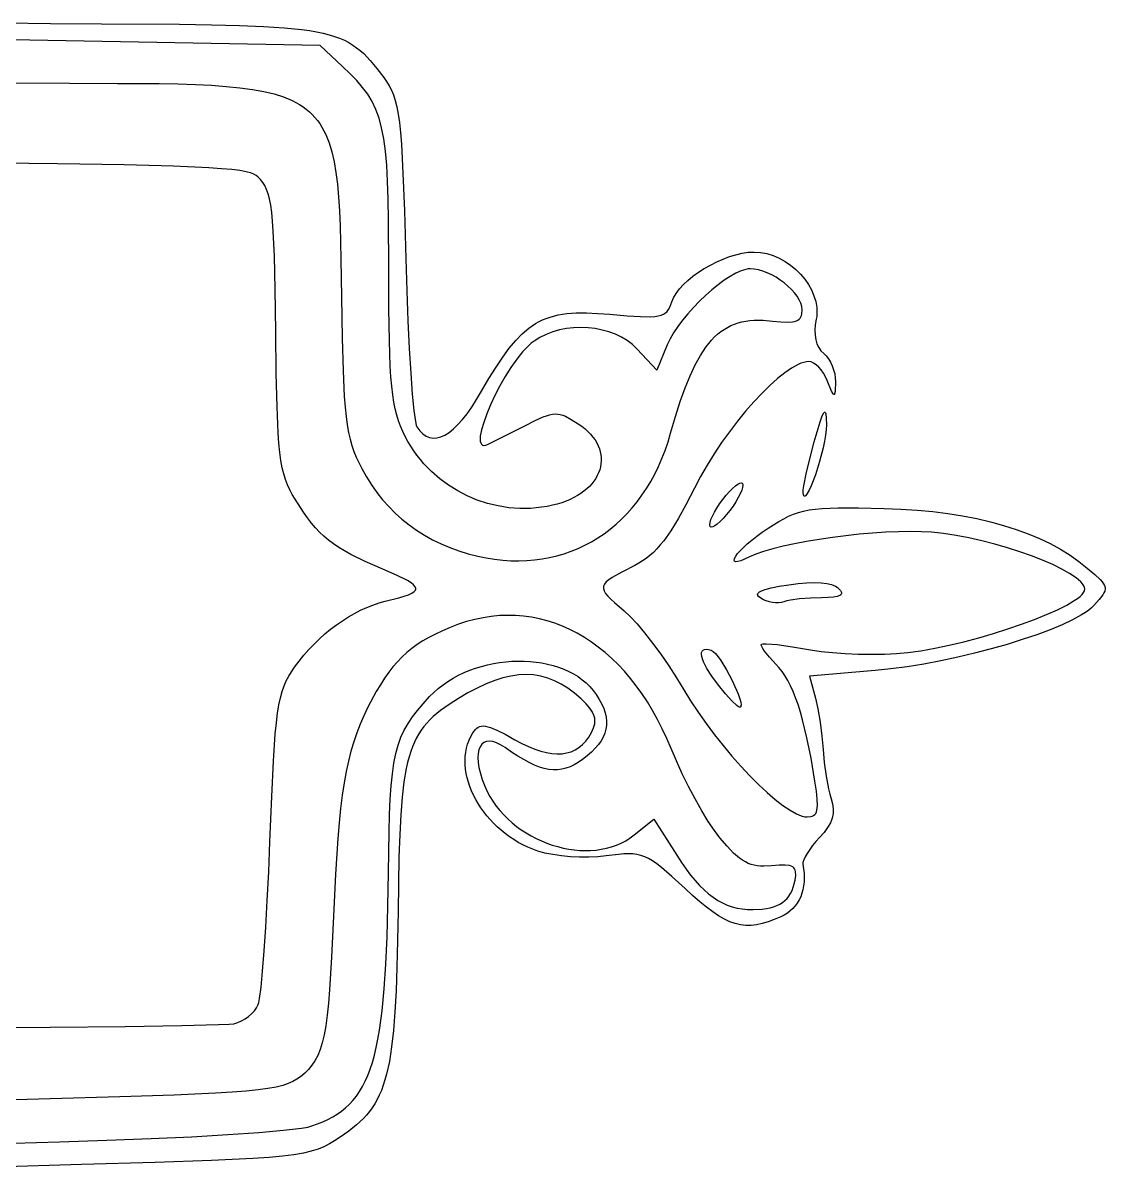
# Model space of a CAD drawing. Header units: millimetres. Extents: x 0 to 7.57, y 0 to 3.41.
# Drawn here: x 6.149 to 7.574, y 0.924 to 2.432 of the extents above; entities that cross this region are included whole.
import ezdxf

# ---------------------------------------------------------------- set-up
doc = ezdxf.new("R2010")
doc.units = ezdxf.units.MM
doc.header["$MEASUREMENT"] = 0

msp = doc.modelspace()

# ---------------------------------------------------------------- linework, layer by layer
at = {"flags": 128}
for points in [[(6.126132, 2.432116), (6.185174, 2.431308), (6.252368, 2.430873), (6.355199, 2.430288), (6.397369, 2.42972), (6.434033, 2.428844), (6.465683, 2.427565), (6.492815, 2.42579), (6.515921, 2.423423), (6.526119, 2.421989), (6.535495, 2.420373), (6.544111, 2.418561), (6.55203, 2.416543), (6.559312, 2.414307), (6.566019, 2.411841), (6.572213, 2.409133), (6.577956, 2.406172), (6.58331, 2.402946), (6.588335, 2.399443), (6.593094, 2.395651), (6.597649, 2.391559), (6.60639, 2.382426), (6.615054, 2.371951), (6.624132, 2.360039), (6.627906, 2.354733), (6.631274, 2.349333), (6.634266, 2.343584), (6.636914, 2.33723), (6.639249, 2.330019), (6.641302, 2.321693), (6.643103, 2.312), (6.644682, 2.300683), (6.646072, 2.287489), (6.647303, 2.272162), (6.649411, 2.234092), (6.651254, 2.184434), (6.653077, 2.12115), (6.654376, 2.07917), (6.655942, 2.039458), (6.657717, 2.002923), (6.659639, 1.970473), (6.66165, 1.943017), (6.66369, 1.921463), (6.665699, 1.906718), (6.666674, 1.902184), (6.667618, 1.899692), (6.671459, 1.894512), (6.675548, 1.89044), (6.679874, 1.887472), (6.684427, 1.885601), (6.689196, 1.884822), (6.694171, 1.885128), (6.699341, 1.886515), (6.704695, 1.888975), (6.710223, 1.892504), (6.715914, 1.897095), (6.721757, 1.902742), (6.727743, 1.90944), (6.733861, 1.917183), (6.740099, 1.925965), (6.746448, 1.93578), (6.752896, 1.946623), (6.762715, 1.963416), (6.771997, 1.978435), (6.780878, 1.99176), (6.789494, 2.003474), (6.797981, 2.013659), (6.806476, 2.022395), (6.815114, 2.029766), (6.819529, 2.032964), (6.824031, 2.035852), (6.828638, 2.038439), (6.833365, 2.040736), (6.83823, 2.042752), (6.84325, 2.044499), (6.853823, 2.047223), (6.86522, 2.04899), (6.877577, 2.049882), (6.891031, 2.04998), (6.905717, 2.049366), (6.921771, 2.048123), (6.944634, 2.04616), (6.962418, 2.045048), (6.975853, 2.04493), (6.981167, 2.04529), (6.985667, 2.045952), (6.989444, 2.046936), (6.992591, 2.04826), (6.995196, 2.049941), (6.997353, 2.051998), (6.999152, 2.054448), (7.000684, 2.057311), (7.003313, 2.064345), (7.005652, 2.069989), (7.009062, 2.075719), (7.013439, 2.081472), (7.018681, 2.087186), (7.024687, 2.092801), (7.031354, 2.098253), (7.03858, 2.10348), (7.046262, 2.108421), (7.0543, 2.113014), (7.062589, 2.117197), (7.071029, 2.120907), (7.079518, 2.124083), (7.087952, 2.126663), (7.09623, 2.128585), (7.10425, 2.129786), (7.11191, 2.130206), (7.120434, 2.129669), (7.128852, 2.128087), (7.13709, 2.12554), (7.145072, 2.12211), (7.152724, 2.117879), (7.15997, 2.112926), (7.166737, 2.107333), (7.172948, 2.101182), (7.17853, 2.094553), (7.183406, 2.087527), (7.187503, 2.080187), (7.190746, 2.072612), (7.193059, 2.064884), (7.194368, 2.057085), (7.194598, 2.049295), (7.194285, 2.045428), (7.193674, 2.041595), (7.192481, 2.0341), (7.191992, 2.02709), (7.192202, 2.020588), (7.193106, 2.014617), (7.194698, 2.009202), (7.196973, 2.004366), (7.199925, 2.000133), (7.203549, 1.996525), (7.206786, 1.993344), (7.209779, 1.989444), (7.212464, 1.984976), (7.214776, 1.980093), (7.216653, 1.974946), (7.218031, 1.969687), (7.218846, 1.964469), (7.219035, 1.959442), (7.218449, 1.946418), (7.217928, 1.943209), (7.217559, 1.942436), (7.217097, 1.942222), (7.216528, 1.942566), (7.215837, 1.943472), (7.214027, 1.946975), (7.208285, 1.960803), (7.205975, 1.965825), (7.203259, 1.97051), (7.200235, 1.974754), (7.197004, 1.978456), (7.193664, 1.981512), (7.190316, 1.983819), (7.187059, 1.985274), (7.183993, 1.985775), (7.180786, 1.98552), (7.17733, 1.984777), (7.173641, 1.983563), (7.169734, 1.981896), (7.161327, 1.977268), (7.15223, 1.971027), (7.142563, 1.963307), (7.132449, 1.954241), (7.122009, 1.943965), (7.111363, 1.932612), (7.100634, 1.920317), (7.089942, 1.907214), (7.079409, 1.893436), (7.069155, 1.879119), (7.059303, 1.864396), (7.049974, 1.849402), (7.041289, 1.834271), (7.033368, 1.819136), (7.022145, 1.797216), (7.011829, 1.778573), (7.00217, 1.762882), (6.992917, 1.749817), (6.988365, 1.744168), (6.98382, 1.739055), (6.979253, 1.734435), (6.97463, 1.730269), (6.969921, 1.726517), (6.965095, 1.723136), (6.96012, 1.720088), (6.954965, 1.717331), (6.937668, 1.708547), (6.925118, 1.701452), (6.920575, 1.698332), (6.91716, 1.695387), (6.914853, 1.692533), (6.913636, 1.689689), (6.913487, 1.686771), (6.914389, 1.683698), (6.91632, 1.680386), (6.919262, 1.676753), (6.923195, 1.672716), (6.928099, 1.668193), (6.940743, 1.657359), (6.948642, 1.649938), (6.957729, 1.640073), (6.967681, 1.62819), (6.978179, 1.614716), (6.9889, 1.600077), (6.999523, 1.584699), (7.009726, 1.569007), (7.019188, 1.553428), (7.028237, 1.538602), (7.038093, 1.523675), (7.048614, 1.508793), (7.059659, 1.494102), (7.071086, 1.479747), (7.082754, 1.465875), (7.094521, 1.452632), (7.106247, 1.440163), (7.117789, 1.428614), (7.129007, 1.418132), (7.139758, 1.408861), (7.149903, 1.40095), (7.159298, 1.394542), (7.167803, 1.389784), (7.171677, 1.38807), (7.175276, 1.386823), (7.178582, 1.386061), (7.181577, 1.385803), (7.186529, 1.38623), (7.188567, 1.386813), (7.190322, 1.387687), (7.191802, 1.388886), (7.193015, 1.390443), (7.193967, 1.392391), (7.194667, 1.394763), (7.195337, 1.400915), (7.195084, 1.409164), (7.193969, 1.419779), (7.192049, 1.433025), (7.186893, 1.463366), (7.181504, 1.490137), (7.175815, 1.513546), (7.172836, 1.524053), (7.169755, 1.533796), (7.166566, 1.542801), (7.163258, 1.551093), (7.159824, 1.558699), (7.156254, 1.565643), (7.15254, 1.571951), (7.148675, 1.577649), (7.144648, 1.582762), (7.140452, 1.587317), (7.131979, 1.596369), (7.125599, 1.604327), (7.123387, 1.607628), (7.12193, 1.610333), (7.121305, 1.612334), (7.12159, 1.613525), (7.123583, 1.614033), (7.127851, 1.614067), (7.142151, 1.612836), (7.162366, 1.610082), (7.186368, 1.606053), (7.199996, 1.60397), (7.215341, 1.602326), (7.231881, 1.601133), (7.24909, 1.600409), (7.266446, 1.600167), (7.283423, 1.600422), (7.299498, 1.60119), (7.314146, 1.602484), (7.331436, 1.604845), (7.349731, 1.608072), (7.368737, 1.612061), (7.388164, 1.616707), (7.407717, 1.621906), (7.427105, 1.627553), (7.446035, 1.633545), (7.464214, 1.639777), (7.48135, 1.646145), (7.49715, 1.652543), (7.511322, 1.658869), (7.523574, 1.665017), (7.533612, 1.670883), (7.53771, 1.673678), (7.541144, 1.676363), (7.543879, 1.678926), (7.545878, 1.681353), (7.547104, 1.683631), (7.547521, 1.685748), (7.547174, 1.688043), (7.546153, 1.690449), (7.544487, 1.692956), (7.542204, 1.695553), (7.539335, 1.698229), (7.535906, 1.700973), (7.527491, 1.706623), (7.51719, 1.712417), (7.505235, 1.718268), (7.491858, 1.72409), (7.47729, 1.729796), (7.461764, 1.735301), (7.445512, 1.740517), (7.428764, 1.745359), (7.411753, 1.74974), (7.394711, 1.753574), (7.37787, 1.756774), (7.361461, 1.759254), (7.345715, 1.760928), (7.332369, 1.761677), (7.317688, 1.761904), (7.301912, 1.76164), (7.285278, 1.76092), (7.268027, 1.759774), (7.250397, 1.758236), (7.232627, 1.756337), (7.214957, 1.75411), (7.197625, 1.751589), (7.18087, 1.748804), (7.164932, 1.745788), (7.150049, 1.742575), (7.136461, 1.739195), (7.124407, 1.735682), (7.114125, 1.732069), (7.105854, 1.728386), (7.099452, 1.725301), (7.094323, 1.723274), (7.090423, 1.722233), (7.087704, 1.722109), (7.08612, 1.72283), (7.08574, 1.723485), (7.085626, 1.724325), (7.086176, 1.726524), (7.087722, 1.729355), (7.09022, 1.732748), (7.093623, 1.736631), (7.097885, 1.740934), (7.10296, 1.745586), (7.108801, 1.750515), (7.115364, 1.755652), (7.1226, 1.760924), (7.130465, 1.766261), (7.144616, 1.775159), (7.151086, 1.77881), (7.157386, 1.781969), (7.163689, 1.784666), (7.170171, 1.78693), (7.177007, 1.788791), (7.18437, 1.790279), (7.192436, 1.791423), (7.201379, 1.792254), (7.222596, 1.793094), (7.249419, 1.793035), (7.283243, 1.792317), (7.305158, 1.791463), (7.326454, 1.790047), (7.347115, 1.788071), (7.367126, 1.785541), (7.386471, 1.782461), (7.405133, 1.778837), (7.423097, 1.774672), (7.440347, 1.769972), (7.456868, 1.76474), (7.472643, 1.758982), (7.487656, 1.752702), (7.501892, 1.745905), (7.515334, 1.738595), (7.527968, 1.730777), (7.539776, 1.722456), (7.550743, 1.713636), (7.56048, 1.705159), (7.567546, 1.698467), (7.570109, 1.695615), (7.57204, 1.692999), (7.573354, 1.690549), (7.574061, 1.688196), (7.574174, 1.685867), (7.573706, 1.683495), (7.572668, 1.681007), (7.571073, 1.678336), (7.566261, 1.672158), (7.559368, 1.6644), (7.55635, 1.661422), (7.552637, 1.658371), (7.54826, 1.655256), (7.543249, 1.652087), (7.531451, 1.645621), (7.517491, 1.639048), (7.501617, 1.632442), (7.484075, 1.625875), (7.465112, 1.619423), (7.444978, 1.613157), (7.423918, 1.607153), (7.40218, 1.601483), (7.380011, 1.596222), (7.357659, 1.591443), (7.335372, 1.58722), (7.313396, 1.583627), (7.291979, 1.580736), (7.271368, 1.578623), (7.184854, 1.571303), (7.19266, 1.542442), (7.195873, 1.528173), (7.198835, 1.51064), (7.201217, 1.492071), (7.202688, 1.474692), (7.204216, 1.457546), (7.206736, 1.439609), (7.209903, 1.423005), (7.21162, 1.415867), (7.213368, 1.409859), (7.215231, 1.402914), (7.216094, 1.396388), (7.215918, 1.390148), (7.214663, 1.384062), (7.21229, 1.377997), (7.208759, 1.371822), (7.20403, 1.365403), (7.198063, 1.358609), (7.193322, 1.353324), (7.188972, 1.348005), (7.185102, 1.342794), (7.181802, 1.337838), (7.179163, 1.33328), (7.177274, 1.329265), (7.176224, 1.325937), (7.176104, 1.323442), (7.177068, 1.317295), (7.177649, 1.311362), (7.17785, 1.305651), (7.177673, 1.300166), (7.17712, 1.294914), (7.176195, 1.289901), (7.1749, 1.285134), (7.173236, 1.280617), (7.171208, 1.276358), (7.168816, 1.272363), (7.166065, 1.268637), (7.162956, 1.265186), (7.159492, 1.262017), (7.155675, 1.259136), (7.151508, 1.256549), (7.146993, 1.254261), (7.138351, 1.250536), (7.130203, 1.247501), (7.122464, 1.245181), (7.11505, 1.243601), (7.107878, 1.242786), (7.100863, 1.24276), (7.093921, 1.243549), (7.086969, 1.245176), (7.079922, 1.247668), (7.072696, 1.251048), (7.065208, 1.255341), (7.057372, 1.260572), (7.049106, 1.266766), (7.040325, 1.273948), (7.030945, 1.282142), (7.020882, 1.291373), (7.003725, 1.307217), (6.989873, 1.319199), (6.983858, 1.323878), (6.978274, 1.327756), (6.97299, 1.330887), (6.967873, 1.333326), (6.962793, 1.335128), (6.957618, 1.336347), (6.952216, 1.337039), (6.946454, 1.337257), (6.940203, 1.337058), (6.933329, 1.336495), (6.917188, 1.334498), (6.906022, 1.333331), (6.894219, 1.332766), (6.882081, 1.33278), (6.869915, 1.333352), (6.858024, 1.33446), (6.846713, 1.336084), (6.836286, 1.3382), (6.827049, 1.340789), (6.820344, 1.343196), (6.81381, 1.345924), (6.807455, 1.348959), (6.801288, 1.352284), (6.795318, 1.355882), (6.789554, 1.359737), (6.784005, 1.363833), (6.778681, 1.368153), (6.773589, 1.372681), (6.76874, 1.3774), (6.759803, 1.387348), (6.751942, 1.397866), (6.748438, 1.403297), (6.745229, 1.408822), (6.742326, 1.414424), (6.739737, 1.420086), (6.737471, 1.425793), (6.735536, 1.431528), (6.733943, 1.437273), (6.7327, 1.443014), (6.731815, 1.448734), (6.731299, 1.454416), (6.731159, 1.460044), (6.731406, 1.465602), (6.732047, 1.471073), (6.733093, 1.476441), (6.734551, 1.481689), (6.736431, 1.486801), (6.738742, 1.491762), (6.741493, 1.496553), (6.744823, 1.501043), (6.746577, 1.502734), (6.748451, 1.504046), (6.750491, 1.504971), (6.752743, 1.505502), (6.755251, 1.505632), (6.758063, 1.505352), (6.761222, 1.504655), (6.764776, 1.503534), (6.773247, 1.499991), (6.783842, 1.49466), (6.796924, 1.487484), (6.805981, 1.482648), (6.81466, 1.478536), (6.822963, 1.475149), (6.830892, 1.472486), (6.838449, 1.470548), (6.845635, 1.469336), (6.852455, 1.468848), (6.858908, 1.469086), (6.864998, 1.47005), (6.870727, 1.47174), (6.876097, 1.474156), (6.881109, 1.477298), (6.885767, 1.481167), (6.890072, 1.485763), (6.894026, 1.491086), (6.897632, 1.497136), (6.900374, 1.503008), (6.901957, 1.50841), (6.902297, 1.510993), (6.902326, 1.513527), (6.902036, 1.516036), (6.901422, 1.518543), (6.89919, 1.52364), (6.895572, 1.529004), (6.890511, 1.534816), (6.883952, 1.541261), (6.875335, 1.548775), (6.866662, 1.55529), (6.857904, 1.560807), (6.849029, 1.565325), (6.840007, 1.568845), (6.830809, 1.571366), (6.821403, 1.572889), (6.811759, 1.573414), (6.801847, 1.572941), (6.791637, 1.57147), (6.781098, 1.569002), (6.7702, 1.565535), (6.758912, 1.561071), (6.747205, 1.555609), (6.735048, 1.549149), (6.72241, 1.541692), (6.710043, 1.533773), (6.699059, 1.525972), (6.689372, 1.517991), (6.684989, 1.513839), (6.680898, 1.50953), (6.677089, 1.505026), (6.673551, 1.500291), (6.670274, 1.495286), (6.667247, 1.489974), (6.664459, 1.484319), (6.661901, 1.478282), (6.65956, 1.471826), (6.657427, 1.464914), (6.655491, 1.457509), (6.653742, 1.449573), (6.65076, 1.431958), (6.648396, 1.411772), (6.646566, 1.388715), (6.645185, 1.362489), (6.644167, 1.332794), (6.642882, 1.261803), (6.642298, 1.222941), (6.641483, 1.188054), (6.640368, 1.156868), (6.638882, 1.129109), (6.636956, 1.104505), (6.63452, 1.082781), (6.631504, 1.063666), (6.627839, 1.046885), (6.625741, 1.039284), (6.623454, 1.032165), (6.620969, 1.025492), (6.618279, 1.019232), (6.615374, 1.013351), (6.612245, 1.007814), (6.608884, 1.002588), (6.605283, 0.997637), (6.601431, 0.992929), (6.597321, 0.988428), (6.58829, 0.979913), (6.578121, 0.971819), (6.566743, 0.963873), (6.55945, 0.959129), (6.552469, 0.954947), (6.545331, 0.951278), (6.537571, 0.948073), (6.528721, 0.945281), (6.518314, 0.942854), (6.505883, 0.940741), (6.49096, 0.938893), (6.47308, 0.937261), (6.451774, 0.935795), (6.397019, 0.933162), (6.322958, 0.930598), (6.225854, 0.927706), (6.11174, 0.924372)], [(6.112973, 2.353049), (6.210382, 2.35247), (6.273339, 2.352435), (6.328359, 2.352046), (6.353061, 2.351585), (6.375982, 2.350876), (6.397189, 2.349866), (6.41675, 2.348501), (6.434732, 2.346728), (6.451205, 2.344493), (6.466234, 2.341744), (6.479888, 2.338427), (6.492234, 2.334489), (6.50334, 2.329877), (6.50845, 2.327301), (6.513275, 2.324537), (6.517823, 2.321577), (6.522104, 2.318416), (6.526126, 2.315046), (6.529897, 2.311461), (6.533426, 2.307654), (6.536721, 2.303619), (6.539791, 2.299348), (6.542644, 2.294836), (6.547733, 2.285059), (6.552055, 2.274235), (6.55568, 2.262311), (6.558674, 2.249233), (6.561105, 2.234948), (6.563041, 2.219403), (6.564549, 2.202545), (6.565697, 2.18432), (6.566553, 2.164675), (6.56766, 2.120912), (6.56841, 2.070831), (6.569324, 2.016872), (6.570511, 1.973834), (6.572182, 1.939929), (6.573266, 1.925842), (6.574551, 1.913367), (6.576063, 1.902282), (6.577828, 1.892361), (6.579875, 1.883383), (6.582228, 1.875122), (6.584915, 1.867356), (6.587962, 1.859861), (6.595243, 1.844789), (6.601345, 1.833807), (6.607941, 1.823301), (6.615025, 1.813277), (6.62259, 1.803741), (6.630628, 1.794697), (6.639131, 1.786152), (6.648094, 1.778111), (6.657507, 1.770579), (6.667365, 1.763562), (6.677659, 1.757065), (6.688383, 1.751094), (6.699528, 1.745654), (6.711089, 1.740751), (6.723057, 1.73639), (6.735426, 1.732577), (6.748188, 1.729317), (6.759179, 1.727046), (6.770064, 1.725306), (6.780833, 1.724091), (6.791478, 1.723396), (6.801989, 1.723215), (6.812357, 1.723543), (6.822573, 1.724372), (6.832627, 1.725699), (6.842512, 1.727515), (6.852217, 1.729817), (6.861734, 1.732598), (6.871053, 1.735852), (6.880166, 1.739573), (6.889063, 1.743756), (6.897735, 1.748395), (6.906174, 1.753484), (6.914369, 1.759017), (6.922312, 1.764988), (6.929994, 1.771392), (6.937406, 1.778222), (6.944539, 1.785474), (6.951382, 1.793141), (6.957929, 1.801217), (6.964168, 1.809696), (6.970092, 1.818573), (6.975691, 1.827842), (6.980956, 1.837497), (6.985877, 1.847532), (6.990447, 1.857942), (6.994655, 1.86872), (6.998493, 1.879861), (7.001952, 1.891359), (7.008328, 1.913241), (7.014686, 1.933122), (7.021088, 1.951068), (7.027594, 1.967148), (7.034267, 1.98143), (7.041169, 1.993981), (7.048361, 2.00487), (7.052085, 2.009712), (7.055905, 2.014164), (7.059828, 2.018235), (7.063862, 2.021932), (7.068015, 2.025264), (7.072295, 2.02824), (7.076708, 2.030869), (7.081264, 2.033158), (7.08597, 2.035117), (7.090832, 2.036753), (7.09586, 2.038076), (7.101061, 2.039093), (7.106442, 2.039814), (7.112012, 2.040246), (7.123746, 2.040279), (7.136327, 2.039261), (7.147013, 2.038206), (7.155658, 2.037837), (7.162452, 2.038227), (7.165213, 2.038729), (7.167584, 2.039447), (7.169586, 2.040392), (7.171244, 2.041571), (7.172582, 2.042994), (7.173623, 2.04467), (7.174392, 2.046607), (7.174912, 2.048816), (7.175299, 2.054081), (7.174839, 2.058365), (7.173511, 2.062807), (7.171391, 2.067347), (7.168555, 2.071926), (7.16508, 2.076483), (7.161042, 2.080958), (7.156519, 2.085291), (7.151585, 2.089423), (7.146319, 2.093293), (7.140796, 2.096842), (7.135092, 2.100009), (7.129285, 2.102735), (7.123451, 2.10496), (7.117666, 2.106623), (7.112006, 2.107665), (7.106549, 2.108025), (7.103898, 2.107852), (7.101039, 2.107342), (7.09476, 2.105371), (7.087841, 2.102229), (7.080407, 2.098032), (7.072588, 2.092898), (7.064509, 2.086943), (7.056298, 2.080285), (7.048084, 2.073039), (7.039992, 2.065324), (7.03215, 2.057255), (7.024687, 2.04895), (7.017728, 2.040525), (7.011403, 2.032098), (7.005836, 2.023785), (7.001158, 2.015704), (6.997493, 2.00797), (6.983618, 1.97447), (6.957757, 2.002359), (6.951635, 2.008208), (6.944775, 2.013398), (6.937269, 2.017921), (6.929207, 2.021771), (6.92068, 2.02494), (6.911778, 2.02742), (6.902592, 2.029207), (6.893212, 2.030291), (6.883729, 2.030667), (6.874233, 2.030326), (6.864815, 2.029263), (6.855566, 2.02747), (6.846575, 2.02494), (6.837934, 2.021666), (6.829733, 2.017641), (6.822063, 2.012859), (6.818412, 2.010053), (6.814679, 2.006716), (6.807044, 1.998622), (6.799314, 1.988926), (6.791646, 1.97798), (6.784196, 1.966134), (6.777121, 1.95374), (6.770577, 1.941149), (6.764721, 1.928711), (6.759709, 1.916778), (6.755697, 1.9057), (6.752843, 1.895828), (6.751303, 1.887513), (6.751074, 1.884049), (6.751233, 1.881106), (6.751798, 1.878728), (6.75279, 1.876959), (6.754227, 1.875842), (6.75613, 1.875421), (6.758518, 1.875741), (6.76141, 1.876845), (6.810715, 1.90172), (6.823688, 1.908187), (6.834088, 1.912843), (6.838533, 1.914498), (6.842587, 1.915709), (6.846334, 1.916477), (6.84986, 1.916807), (6.853247, 1.916699), (6.85658, 1.916159), (6.859943, 1.915187), (6.863421, 1.913786), (6.871056, 1.909711), (6.88016, 1.903956), (6.884872, 1.900668), (6.889175, 1.897257), (6.893072, 1.893734), (6.896567, 1.890112), (6.899664, 1.886403), (6.902366, 1.882618), (6.904678, 1.878769), (6.906603, 1.874868), (6.908144, 1.870926), (6.909306, 1.866957), (6.910092, 1.862971), (6.910506, 1.85898), (6.910551, 1.854997), (6.910232, 1.851032), (6.909552, 1.847099), (6.908514, 1.843208), (6.907123, 1.839371), (6.905382, 1.835601), (6.903295, 1.83191), (6.900866, 1.828308), (6.898098, 1.824809), (6.894996, 1.821423), (6.891562, 1.818163), (6.887801, 1.81504), (6.883715, 1.812066), (6.87931, 1.809254), (6.874589, 1.806615), (6.869555, 1.804161), (6.864212, 1.801903), (6.858564, 1.799854), (6.852615, 1.798025), (6.846368, 1.796428), (6.839202, 1.794939), (6.832012, 1.793773), (6.824808, 1.792926), (6.817599, 1.792393), (6.810394, 1.79217), (6.803204, 1.792253), (6.788904, 1.793317), (6.774776, 1.79555), (6.760895, 1.798915), (6.747337, 1.803379), (6.734179, 1.808904), (6.721497, 1.815455), (6.709366, 1.822998), (6.697864, 1.831495), (6.687066, 1.840913), (6.677048, 1.851214), (6.672355, 1.856685), (6.667886, 1.862364), (6.663651, 1.868246), (6.659658, 1.874327), (6.655917, 1.880602), (6.652438, 1.887067), (6.64911, 1.893893), (6.646135, 1.900741), (6.643494, 1.907806), (6.641167, 1.915283), (6.639136, 1.923367), (6.637381, 1.932253), (6.635884, 1.942136), (6.634625, 1.953211), (6.633586, 1.965674), (6.632747, 1.979718), (6.631594, 2.013335), (6.631014, 2.055621), (6.630854, 2.108136), (6.630529, 2.172659), (6.630022, 2.199666), (6.629195, 2.223563), (6.627982, 2.244644), (6.626316, 2.263201), (6.624128, 2.27953), (6.621353, 2.293925), (6.617922, 2.306678), (6.613769, 2.318084), (6.608827, 2.328437), (6.603028, 2.338031), (6.596306, 2.34716), (6.588592, 2.356117), (6.579821, 2.365196), (6.569924, 2.374692), (6.540229, 2.40247), (6.22934, 2.408025), (5.918465, 2.413581)], [(6.426854, 1.113373), (6.431794, 1.114893), (6.436724, 1.117082), (6.441513, 1.119837), (6.44603, 1.123055), (6.450144, 1.126633), (6.453724, 1.130468), (6.456638, 1.134457), (6.458757, 1.138498), (6.459623, 1.141497), (6.460539, 1.146395), (6.462488, 1.16145), (6.464541, 1.182783), (6.466636, 1.209513), (6.468708, 1.240763), (6.470695, 1.275652), (6.472533, 1.313301), (6.47416, 1.352831), (6.476525, 1.412532), (6.478807, 1.459387), (6.48129, 1.4954), (6.482695, 1.509967), (6.484255, 1.522574), (6.486007, 1.533472), (6.487986, 1.542912), (6.490226, 1.551143), (6.492763, 1.558417), (6.495633, 1.564983), (6.498871, 1.571093), (6.502512, 1.576995), (6.50659, 1.582942), (6.512582, 1.591002), (6.518882, 1.598795), (6.525468, 1.606303), (6.532315, 1.613508), (6.539399, 1.620394), (6.546695, 1.626942), (6.554179, 1.633134), (6.561827, 1.638952), (6.569614, 1.64438), (6.577515, 1.6494), (6.585508, 1.653992), (6.593567, 1.658141), (6.601668, 1.661828), (6.609787, 1.665036), (6.617898, 1.667746), (6.625979, 1.669942), (6.643896, 1.674529), (6.650912, 1.676636), (6.656629, 1.678673), (6.661045, 1.68068), (6.664155, 1.682697), (6.665958, 1.684765), (6.666368, 1.685831), (6.66645, 1.686925), (6.665628, 1.689216), (6.663488, 1.69168), (6.660029, 1.694356), (6.655247, 1.697286), (6.641701, 1.704066), (6.622827, 1.712345), (6.599836, 1.722447), (6.580762, 1.731779), (6.572464, 1.736339), (6.56487, 1.740926), (6.557888, 1.745613), (6.551426, 1.750473), (6.545392, 1.75558), (6.539695, 1.761006), (6.534244, 1.766825), (6.528946, 1.77311), (6.523709, 1.779934), (6.518442, 1.787371), (6.507452, 1.804373), (6.503661, 1.810743), (6.500286, 1.817035), (6.4973, 1.823477), (6.494678, 1.8303), (6.492391, 1.837733), (6.490413, 1.846007), (6.488718, 1.855352), (6.48728, 1.865998), (6.48607, 1.878174), (6.485063, 1.89211), (6.483551, 1.926185), (6.482529, 1.970062), (6.481785, 2.025581), (6.481048, 2.081043), (6.480071, 2.124533), (6.478656, 2.157751), (6.477722, 2.171039), (6.476604, 2.182397), (6.475279, 2.192037), (6.47372, 2.200172), (6.471903, 2.207014), (6.469804, 2.212776), (6.467398, 2.217671), (6.464661, 2.221911), (6.461566, 2.225708), (6.45809, 2.229275), (6.455873, 2.23111), (6.45287, 2.232834), (6.448638, 2.234454), (6.442734, 2.235971), (6.434716, 2.237391), (6.424139, 2.238719), (6.410561, 2.239957), (6.393539, 2.24111), (6.347388, 2.243178), (6.282141, 2.244956), (6.194252, 2.246477), (6.080177, 2.247774)], [(7.17641, 1.813581), (7.176588, 1.816947), (7.177363, 1.822279), (7.180465, 1.837748), (7.185234, 1.8578), (7.191188, 1.880248), (7.198919, 1.906566), (7.201644, 1.91425), (7.203717, 1.918437), (7.204535, 1.919254), (7.205221, 1.919239), (7.205785, 1.918406), (7.206237, 1.916769), (7.206846, 1.911142), (7.207132, 1.90247), (7.206879, 1.896229), (7.206007, 1.888936), (7.204604, 1.880835), (7.202752, 1.872173), (7.198043, 1.854141), (7.192557, 1.836801), (7.186974, 1.822115), (7.184357, 1.816379), (7.18197, 1.812042), (7.179897, 1.809349), (7.179005, 1.808695), (7.178223, 1.808544), (7.177562, 1.808926), (7.177032, 1.809873), (7.17641, 1.813581)], [(7.053438, 1.770692), (7.053812, 1.773769), (7.055023, 1.777675), (7.056983, 1.78225), (7.059603, 1.787334), (7.062795, 1.792769), (7.066471, 1.798395), (7.070543, 1.804052), (7.074924, 1.809581), (7.07932, 1.814593), (7.083437, 1.818768), (7.087183, 1.822051), (7.090467, 1.824386), (7.093197, 1.82572), (7.095281, 1.825995), (7.096053, 1.825719), (7.096628, 1.825157), (7.097146, 1.82315), (7.096776, 1.820073), (7.095568, 1.816168), (7.093611, 1.811593), (7.090992, 1.806508), (7.087799, 1.801073), (7.084121, 1.795447), (7.080045, 1.78979), (7.07566, 1.784261), (7.071264, 1.77925), (7.067149, 1.775075), (7.063404, 1.771792), (7.060122, 1.769456), (7.057393, 1.768123), (7.055308, 1.767847), (7.054536, 1.768124), (7.05396, 1.768685), (7.053438, 1.770692)], [(7.120646, 1.673859), (7.117474, 1.676444), (7.116676, 1.677677), (7.116413, 1.678875), (7.116692, 1.680042), (7.11752, 1.68118), (7.118904, 1.682294), (7.120853, 1.683386), (7.126469, 1.685523), (7.134425, 1.687617), (7.14478, 1.689696), (7.15759, 1.691789), (7.169908, 1.693401), (7.181107, 1.694383), (7.191152, 1.694739), (7.200007, 1.69447), (7.207635, 1.693578), (7.214001, 1.692067), (7.219067, 1.689937), (7.221102, 1.688641), (7.222799, 1.687192), (7.225555, 1.683999), (7.226849, 1.681337), (7.226929, 1.680194), (7.226622, 1.679172), (7.22592, 1.678266), (7.224816, 1.677473), (7.221374, 1.676208), (7.216236, 1.675344), (7.209346, 1.67485), (7.200646, 1.674692), (7.186026, 1.674263), (7.17183, 1.673097), (7.159681, 1.67137), (7.154881, 1.670352), (7.151202, 1.669261), (7.147907, 1.668371), (7.144212, 1.667937), (7.140242, 1.66794), (7.136122, 1.668362), (7.131977, 1.669184), (7.127932, 1.670386), (7.124113, 1.671951), (7.120646, 1.673859)], [(6.136401, 0.955911), (6.197257, 0.957789), (6.259291, 0.959705), (6.317584, 0.961948), (6.371076, 0.964453), (6.418712, 0.967154), (6.459432, 0.969983), (6.492179, 0.972875), (6.515895, 0.975763), (6.524035, 0.977185), (6.529521, 0.978581), (6.536885, 0.98121), (6.543889, 0.984051), (6.550542, 0.987133), (6.556852, 0.990486), (6.562829, 0.994139), (6.568481, 0.99812), (6.573817, 1.002459), (6.578846, 1.007185), (6.583577, 1.012327), (6.588018, 1.017914), (6.592177, 1.023976), (6.596065, 1.030541), (6.59969, 1.037639), (6.60306, 1.045299), (6.606184, 1.05355), (6.609071, 1.062421), (6.611731, 1.071941), (6.61417, 1.08214), (6.6164, 1.093046), (6.618427, 1.104689), (6.621912, 1.130301), (6.624695, 1.15921), (6.626846, 1.191648), (6.628437, 1.227848), (6.629536, 1.268045), (6.630215, 1.31247), (6.631072, 1.366367), (6.631753, 1.389017), (6.632682, 1.409135), (6.633917, 1.426973), (6.635516, 1.44278), (6.637538, 1.456807), (6.640042, 1.469305), (6.643086, 1.480524), (6.646729, 1.490716), (6.65103, 1.500131), (6.656048, 1.509019), (6.66184, 1.517631), (6.668465, 1.526217), (6.675983, 1.535029), (6.684452, 1.544317), (6.689997, 1.549884), (6.695901, 1.555101), (6.702137, 1.559967), (6.708677, 1.564482), (6.715494, 1.568646), (6.722561, 1.572458), (6.729849, 1.575918), (6.737332, 1.579025), (6.744981, 1.58178), (6.752771, 1.584182), (6.760673, 1.586231), (6.76866, 1.587925), (6.776704, 1.589266), (6.784779, 1.590253), (6.792856, 1.590884), (6.800908, 1.591161), (6.808908, 1.591082), (6.816829, 1.590647), (6.824643, 1.589857), (6.832323, 1.58871), (6.83984, 1.587206), (6.847169, 1.585345), (6.854281, 1.583127), (6.861149, 1.580551), (6.867745, 1.577617), (6.874043, 1.574325), (6.880015, 1.570674), (6.885633, 1.566664), (6.89087, 1.562294), (6.895699, 1.557565), (6.900091, 1.552475), (6.904021, 1.547025), (6.907921, 1.540688), (6.911165, 1.53456), (6.913751, 1.528625), (6.915674, 1.522866), (6.916931, 1.517267), (6.917518, 1.51181), (6.917432, 1.50648), (6.91667, 1.50126), (6.915228, 1.496132), (6.913103, 1.491081), (6.91029, 1.486089), (6.906787, 1.481141), (6.902589, 1.476218), (6.897695, 1.471305), (6.892099, 1.466386), (6.885799, 1.461442), (6.880327, 1.457631), (6.874919, 1.454432), (6.869534, 1.45185), (6.864133, 1.449891), (6.858678, 1.448563), (6.85313, 1.447869), (6.847449, 1.447817), (6.841597, 1.448413), (6.835535, 1.449661), (6.829224, 1.45157), (6.822624, 1.454144), (6.815697, 1.457389), (6.808404, 1.461312), (6.800706, 1.465919), (6.792563, 1.471215), (6.783938, 1.477206), (6.778045, 1.480993), (6.772612, 1.483655), (6.76766, 1.485233), (6.763211, 1.48577), (6.759289, 1.485307), (6.755914, 1.483888), (6.75311, 1.481555), (6.750898, 1.47835), (6.749301, 1.474315), (6.748341, 1.469493), (6.74804, 1.463927), (6.74842, 1.457657), (6.749504, 1.450727), (6.751315, 1.44318), (6.753873, 1.435057), (6.757202, 1.4264), (6.760365, 1.419479), (6.763956, 1.412798), (6.767952, 1.406365), (6.772328, 1.400188), (6.777063, 1.394274), (6.782131, 1.388631), (6.787509, 1.383268), (6.793175, 1.37819), (6.799104, 1.373407), (6.805272, 1.368925), (6.811658, 1.364753), (6.818236, 1.360898), (6.824983, 1.357367), (6.831877, 1.354169), (6.838892, 1.351312), (6.846007, 1.348801), (6.853197, 1.346647), (6.860439, 1.344855), (6.867709, 1.343434), (6.874984, 1.342392), (6.882241, 1.341736), (6.889455, 1.341473), (6.896603, 1.341612), (6.903663, 1.34216), (6.910609, 1.343125), (6.917419, 1.344514), (6.92407, 1.346335), (6.930537, 1.348597), (6.936798, 1.351305), (6.942828, 1.354469), (6.948605, 1.358095), (6.954104, 1.362192), (6.979827, 1.383011), (7.010146, 1.335206), (7.016278, 1.325822), (7.022309, 1.31718), (7.028267, 1.30926), (7.034176, 1.302045), (7.040062, 1.295516), (7.045951, 1.289655), (7.05187, 1.284444), (7.057842, 1.279864), (7.063895, 1.275897), (7.070054, 1.272525), (7.076345, 1.26973), (7.082793, 1.267493), (7.089424, 1.265796), (7.096264, 1.264621), (7.103339, 1.263948), (7.110674, 1.263761), (7.12264, 1.264381), (7.128022, 1.265101), (7.133015, 1.266105), (7.137627, 1.267397), (7.141869, 1.268984), (7.145748, 1.270872), (7.149275, 1.273069), (7.152457, 1.275579), (7.155304, 1.27841), (7.157825, 1.281567), (7.160029, 1.285056), (7.161925, 1.288885), (7.163522, 1.29306), (7.164829, 1.297586), (7.165854, 1.30247), (7.166681, 1.308813), (7.166562, 1.313777), (7.166085, 1.31578), (7.165298, 1.317483), (7.164175, 1.318902), (7.162691, 1.320051), (7.160823, 1.320947), (7.158544, 1.321604), (7.152659, 1.322261), (7.144838, 1.322143), (7.134882, 1.321373), (7.124876, 1.320829), (7.120331, 1.320948), (7.116031, 1.321361), (7.111929, 1.322092), (7.107982, 1.323167), (7.104141, 1.32461), (7.100363, 1.326446), (7.096601, 1.328699), (7.09281, 1.331395), (7.084958, 1.338212), (7.076442, 1.347097), (7.066896, 1.358248), (7.059603, 1.367907), (7.051566, 1.379981), (7.04305, 1.393987), (7.034318, 1.40944), (7.025635, 1.425859), (7.017265, 1.442761), (7.009472, 1.459663), (7.002521, 1.476081), (6.996924, 1.489322), (6.99099, 1.50209), (6.984732, 1.514379), (6.978161, 1.526184), (6.971286, 1.537498), (6.96412, 1.548314), (6.956672, 1.558628), (6.948955, 1.568433), (6.94098, 1.577723), (6.932756, 1.586492), (6.924296, 1.594734), (6.91561, 1.602443), (6.90671, 1.609613), (6.897606, 1.616238), (6.888309, 1.622311), (6.87883, 1.627827), (6.869181, 1.632781), (6.859372, 1.637164), (6.849414, 1.640973), (6.839319, 1.6442), (6.829098, 1.64684), (6.81876, 1.648886), (6.808318, 1.650333), (6.797783, 1.651175), (6.787165, 1.651405), (6.776475, 1.651017), (6.765725, 1.650006), (6.754925, 1.648366), (6.744087, 1.646089), (6.733221, 1.643171), (6.722339, 1.639606), (6.711452, 1.635386), (6.701522, 1.63108), (6.692276, 1.626725), (6.683656, 1.622266), (6.675608, 1.61765), (6.668076, 1.612822), (6.661003, 1.607728), (6.654335, 1.602314), (6.648016, 1.596525), (6.64199, 1.590309), (6.636201, 1.583609), (6.630594, 1.576373), (6.625114, 1.568547), (6.619704, 1.560075), (6.614309, 1.550904), (6.60334, 1.530248), (6.598002, 1.51916), (6.593119, 1.508), (6.588665, 1.496608), (6.584615, 1.484825), (6.580942, 1.472492), (6.57762, 1.459451), (6.574622, 1.445541), (6.571922, 1.430605), (6.569494, 1.414483), (6.567313, 1.397016), (6.56535, 1.378045), (6.563581, 1.357412), (6.560517, 1.310519), (6.55791, 1.255067), (6.555467, 1.201165), (6.552794, 1.158152), (6.551273, 1.140253), (6.549577, 1.124506), (6.547667, 1.11072), (6.545504, 1.098704), (6.543047, 1.088269), (6.540259, 1.079225), (6.5371, 1.07138), (6.533531, 1.064546), (6.529512, 1.05853), (6.525005, 1.053144), (6.51997, 1.048196), (6.514368, 1.043498), (6.509689, 1.040122), (6.504478, 1.037094), (6.498393, 1.034383), (6.491093, 1.03196), (6.482239, 1.029795), (6.471488, 1.027857), (6.458502, 1.026116), (6.442938, 1.024543), (6.424456, 1.023106), (6.402715, 1.021777), (6.348095, 1.019318), (6.276351, 1.016926), (6.184757, 1.014359), (6.108353, 1.01213)], [(7.064993, 1.559525), (7.056362, 1.571165), (7.049784, 1.581446), (7.045292, 1.590203), (7.04384, 1.593959), (7.042922, 1.597274), (7.042543, 1.600126), (7.042707, 1.602495), (7.043419, 1.604361), (7.044683, 1.605703), (7.046502, 1.606501), (7.048882, 1.606735), (7.051827, 1.606384), (7.05534, 1.605428), (7.057938, 1.603895), (7.060971, 1.600997), (7.064338, 1.596938), (7.067939, 1.591918), (7.075442, 1.579803), (7.082674, 1.56627), (7.08883, 1.552933), (7.091253, 1.546842), (7.093106, 1.541407), (7.094288, 1.536827), (7.094697, 1.533307), (7.094581, 1.532006), (7.094235, 1.531046), (7.093645, 1.530451), (7.092799, 1.530248), (7.09137, 1.530845), (7.089128, 1.532559), (7.082662, 1.53885), (7.074312, 1.54816), (7.064993, 1.559525)], [(3.30202, 1.10501), (3.787582, 1.104515), (4.2736, 1.104352), (4.745055, 1.104532), (5.186927, 1.105064), (5.584197, 1.105959), (5.921844, 1.107228), (6.184849, 1.108879), (6.283667, 1.109852), (6.358192, 1.110924), (6.406547, 1.112097), (6.420324, 1.112722), (6.426854, 1.113373)]]:
    msp.add_lwpolyline(points, dxfattribs=at)

doc.saveas('drawing.dxf')
